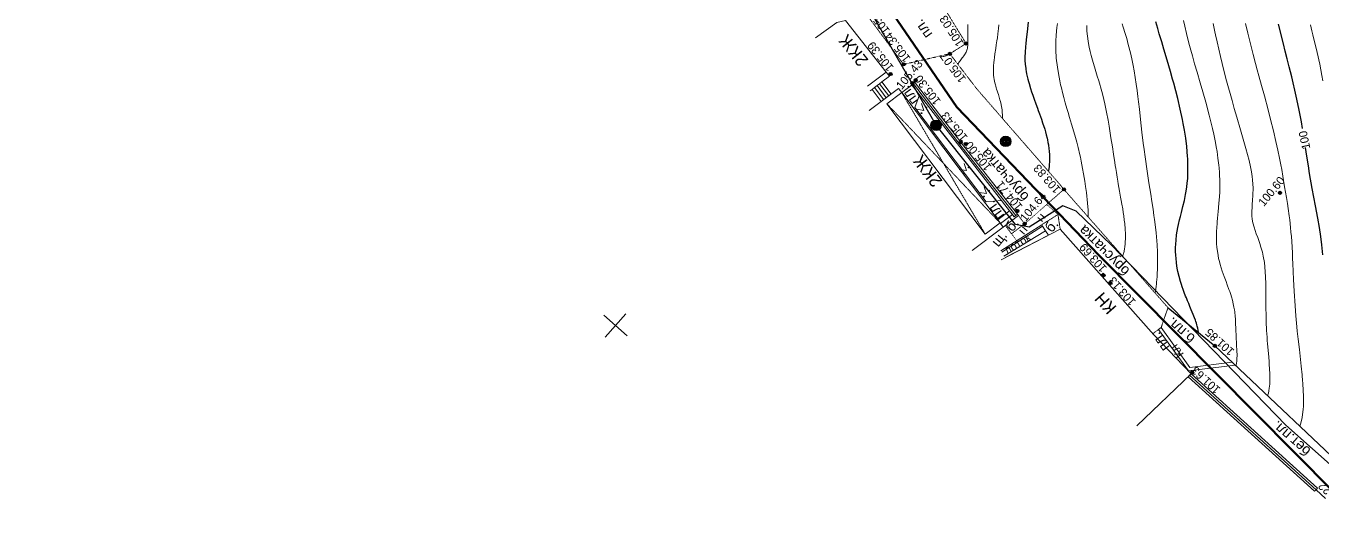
# Model space of a CAD drawing. Header units: millimetres. Extents: x -2893842 to -949497, y -1203244 to 262218.
# Drawn here: x -2587923 to -2463181, y -665563 to -619041 of the extents above; entities that cross this region are included whole.
import ezdxf

# ---------------------------------------------------------------- set-up
doc = ezdxf.new("R2010")
doc.units = ezdxf.units.MM
for name, pattern in [('g5_01_5x1_5', [1.5, 0.75, -0.75]), ('g5_02x1', [1.5, 1, -0.5]), ('g5_366', [0.85, 0.1, -0.75])]:
    doc.linetypes.add(name, pattern=pattern)
doc.layers.get('0').update_dxf_attribs({"lineweight": 5})
for name, color, linetype in [('!!!_ Размеры', 7, 'Continuous'), ('02_сетка', 253, 'Continuous'), ('03_Здания и строения', 253, 'Continuous'), ('05_Элементы зданий', 253, 'Continuous'), ('06_Инженерно-технические сооружения', 253, 'Continuous'), ('10_Границы покрытий и угодий', 253, 'Continuous'), ('13_Растительность', 253, 'Continuous'), ('14_Ограждения', 253, 'Continuous'), ('19_Горизонтали', 253, 'Continuous'), ('31_Водопровод', 253, 'Continuous'), ('44_Крышки колодцев', 253, 'Continuous'), ('61_Отметки высоты поверхности', 253, 'Continuous'), ('65_Границы', 253, 'Continuous')]:
    doc.layers.add(name, color=color, linetype=linetype)
doc.styles.add('LIKE14', font='p131.shx')
doc.styles.add('LIKE17', font='d431.shx')
doc.styles.add('LIKE36', font='pragmai.shx')
doc.styles.add('Line_GUGK', font='')
doc.styles.get('Line_GUGK').set_extended_font_data('Bm431', italic=True)
doc.linetypes.add('g5_122_v', pattern='A,1,-1,1.5,-0.4,["В",Line_GUGK,S=1,R=0,X=0,Y=-0.5],-1.5,1.5,-1,4,-1,4,-1,3', length=20.9)
doc.linetypes.add('g5_474_3a', pattern='A,1.5,-0.5,0.5,-0.2,[28,GUGK_2005.shx,S=0.8,R=0,X=0,Y=0],-0.2,0.5,-0.5', length=3.9)

# ---------------------------------------------------------------- blocks, each defined once
blk = doc.blocks.new('g5_401')
at = {"color": 0, "lineweight": 20}
for points in [[(-0.2, 0), (-0.2, 0.6)], [(0.2, 0), (0.2, 0.6)]]:
    blk.add_lwpolyline(points, dxfattribs=at)
blk = doc.blocks.new('g5_117')
h = blk.add_hatch(color=255)
h.paths.add_polyline_path([(-0.3, 0.35), (0.35, -0.3, 0.177899), (0.46, 0, 0.639215)])
h.paths.add_polyline_path([(-0.35, 0.3, 0.177899), (-0.46, 0, 0.639215), (0.3, -0.35)])
at = {"color": 0}
blk.add_lwpolyline([(0.35, -0.35), (-0.35, 0.35)], dxfattribs=at)
blk.add_circle((0, 0), 0.5, dxfattribs=at)
blk = doc.blocks.new('g5_416')
at = {"linetype": 'Continuous', "lineweight": 20}
blk.add_lwpolyline([(0.36, 0.6), (0, 0), (-0.36, 0.6)], dxfattribs=at)
at = {"linetype": 'Continuous'}
for centre in [(-0.36, 0), (0.36, 0)]:
    blk.add_circle(centre, 0.0375, dxfattribs=at)
blk = doc.blocks.new('g5_330')
blk.add_hatch(color=0).paths.add_polyline_path([(-0.15, 0, 1), (0.15, 0, 1)])
at = {"color": 0}
blk.add_circle((0, 0), 0.15, dxfattribs=at)
blk = doc.blocks.new('Топо_07.04.17')
at = {"layer": '02_сетка', "color": 3, "linetype": 'Continuous'}
for p, q in [((-660699, -464628), (-658477, -462612)), ((-658580, -464731), (-660596, -462510))]:
    blk.add_line(p, q, dxfattribs=at)
at = {"layer": '03_Здания и строения', "color": 7, "linetype": 'Continuous', "lineweight": 20}
for points in [[(-632896, -443460), (-630952, -442314), (-634285, -436930), (-635157, -437034), (-637339, -438274)], [(-633002, -445816), (-629949, -444015), (-629695, -444446), (-631236, -445355), (-623252, -458895), (-621711, -457986), (-621457, -458417), (-624670, -460312)], [(-621999, -461507), (-616032, -459213), (-608218, -470364), (-605087, -474486), (-610844, -478858)]]:
    blk.add_lwpolyline(points, dxfattribs=at)
at = {"layer": '05_Элементы зданий', "color": 7, "linetype": 'Continuous', "lineweight": 20}
for points in [[(-632896, -443460), (-630952, -442314), (-630698, -442744), (-631471, -443200), (-631729, -443352), (-631988, -443505), (-632246, -443657), (-632504, -443810), (-632716, -443934)], [(-631755, -445080), (-632504, -443810)], [(-632246, -443657), (-631497, -444928)], [(-631238, -444776), (-631988, -443505)], [(-631729, -443352), (-630980, -444623)], [(-630721, -444471), (-631471, -443200)], [(-621681, -458036), (-620444, -457307)]]:
    blk.add_lwpolyline(points, dxfattribs=at)
for points in [[(-631236, -445355), (-629695, -444446), (-621711, -457986), (-623252, -458895)], [(-621457, -458417), (-621905, -457656), (-620673, -456930), (-620444, -457307), (-620299, -457544), (-619959, -457333), (-619871, -457482)]]:
    blk.add_lwpolyline(points, close=True, dxfattribs=at)
at = {"layer": '05_Элементы зданий', "color": 7, "linetype": 'g5_02x1', "lineweight": 20}
for points in [[(-623252, -458895), (-629695, -444446)], [(-631236, -445355), (-621711, -457986)]]:
    blk.add_lwpolyline(points, dxfattribs=at)
at = {"layer": '06_Инженерно-технические сооружения', "color": 7, "linetype": 'g5_01_5x1_5', "lineweight": 20}
blk.add_lwpolyline([(-624680, -441252), (-623018, -440440), (-627638, -430584), (-629246, -431135), (-628969, -431869), (-632255, -435679)], dxfattribs=at)
at = {"layer": '06_Инженерно-технические сооружения', "color": 7, "linetype": 'Continuous', "lineweight": 20}
for points in [[(-621957, -460664), (-617745, -458600), (-617678, -458737), (-621874, -460792)], [(-621874, -460792), (-617678, -458737), (-617438, -459226), (-621705, -461205)], [(-621705, -461205), (-617438, -459226), (-617221, -459670), (-621586, -461348)]]:
    blk.add_lwpolyline(points, dxfattribs=at)
for points in [[(-612629, -464069), (-612384, -463897), (-612211, -464142), (-612457, -464314)], [(-601021, -473826), (-600771, -474122), (-605308, -474185), (-607707, -469885), (-607445, -469739), (-605133, -473882), (-601021, -473826)]]:
    blk.add_lwpolyline(points, close=True, dxfattribs=at)
at = {"layer": '10_Границы покрытий и угодий', "color": 7, "linetype": 'g5_01_5x1_5', "lineweight": 20}
for points in [[(-632564, -435985), (-629216, -441765), (-624680, -441252), (-622496, -444883), (-615540, -455000), (-615244, -455465)], [(-617051, -456721), (-615244, -455465), (-606569, -467911), (-607445, -469739)], [(-621235, -458286), (-620734, -459137), (-619370, -458332), (-619871, -457482)], [(-616032, -459213), (-616085, -457805), (-617745, -458600)], [(-607707, -469885), (-608308, -470234)]]:
    blk.add_lwpolyline(points, dxfattribs=at)
at = {"layer": '10_Границы покрытий и угодий', "color": 7, "linetype": 'Continuous', "lineweight": 20}
blk.add_lwpolyline([(-621333, -455848), (-622813, -455810), (-628597, -446001), (-628033, -444859)], dxfattribs=at)
at = {"layer": '10_Границы покрытий и угодий', "color": 7, "linetype": 'g5_366', "lineweight": 20}
for points in [[(-616085, -457805), (-617051, -456721), (-619370, -458332)], [(-620734, -459137), (-620309, -459857)]]:
    blk.add_lwpolyline(points, dxfattribs=at)
at = {"layer": '10_Границы покрытий и угодий', "color": 7, "linetype": 'Continuous', "lineweight": 30}
blk.add_lwpolyline([(-606569, -467911), (-602505, -472063), (-589443, -487572), (-583634, -494181), (-580489, -495899), (-574637, -499688), (-571208, -500951), (-563867, -500954), (-557220, -498986), (-551052, -495772), (-539937, -489117), (-538207, -492089)], dxfattribs=at)
at = {"layer": '14_Ограждения', "color": 7, "linetype": 'g5_474_3a', "lineweight": 20}
for points in [[(-620129, -457438), (-624516, -450358), (-628487, -443733), (-629695, -444446)], [(-594391, -486935), (-605247, -474607)]]:
    blk.add_lwpolyline(points, dxfattribs=at)
at = {"layer": '14_Ограждения', "color": 7, "linetype": 'Continuous', "lineweight": 20}
for points in [[(-620299, -457544), (-620129, -457438), (-619959, -457333), (-624345, -450254), (-628377, -443527), (-628549, -443630), (-628720, -443733)], [(-594241, -486802), (-594392, -486934), (-594541, -487067), (-605407, -474728), (-605247, -474607), (-605087, -474486)]]:
    blk.add_lwpolyline(points, close=True, dxfattribs=at)
blk.add_lwpolyline([(-594392, -486934), (-593572, -487865)], dxfattribs=at)
at = {"layer": '19_Горизонтали', "color": 42, "linetype": 'Continuous', "lineweight": 20}
for points in [[(-613229, -458357), (-613189, -458065), (-613151, -457677), (-613133, -457383), (-613120, -457035), (-613117, -456677), (-613120, -456345), (-613129, -455988), (-613147, -455418), (-613166, -454901), (-613197, -454201), (-613226, -453674), (-613251, -453294), (-613278, -452950), (-613312, -452568), (-613336, -452337), (-613424, -451616), (-613500, -451096), (-613613, -450396), (-613806, -449298), (-613926, -448636), (-614010, -448161), (-614078, -447769), (-614172, -447202), (-614254, -446676), (-614326, -446168), (-614384, -445715), (-614418, -445426), (-614458, -445029), (-614490, -444663), (-614514, -444329), (-614544, -443706), (-614548, -442838), (-614542, -442642), (-614520, -442210), (-614487, -441815), (-614406, -441172), (-614311, -440642), (-614226, -440235), (-614154, -439910), (-614065, -439506)], [(-611284, -440016), (-611324, -440534), (-611333, -440819), (-611307, -441768), (-611278, -442131), (-611233, -442553), (-611181, -442953), (-611072, -443653), (-610996, -444084), (-610827, -444986), (-610738, -445463), (-610559, -446499), (-610504, -446873), (-610400, -447708), (-610321, -448529), (-610265, -449317), (-610233, -449904), (-610182, -451052), (-610150, -451926), (-610122, -452645), (-610090, -453428), (-610077, -453725), (-610063, -454022), (-610043, -454427), (-610019, -454880), (-609997, -455273), (-609983, -455510), (-609938, -456227), (-609899, -456812), (-609878, -457134), (-609856, -457491), (-609831, -457956), (-609816, -458325), (-609806, -458657), (-609800, -459054), (-609800, -459378), (-609815, -459917), (-609845, -460376), (-609876, -460690), (-609897, -460862), (-609941, -461150), (-609972, -461321), (-610039, -461624), (-610089, -461811), (-610156, -462030), (-610211, -462182), (-610235, -462245), (-610274, -462340), (-610315, -462433), (-610342, -462498)], [(-607650, -466359), (-607545, -465990), (-607473, -465711), (-607429, -465527), (-607387, -465345), (-607333, -465092), (-607285, -464855), (-607253, -464682), (-607236, -464585), (-607151, -464060), (-607069, -463435), (-607020, -462973), (-606979, -462480), (-606935, -461765), (-606918, -461378), (-606907, -461020), (-606900, -460633), (-606896, -460063), (-606903, -459342), (-606912, -458927), (-606930, -458309), (-606958, -457586), (-606991, -456859), (-607043, -455769), (-607092, -454621), (-607133, -453241), (-607146, -452515), (-607153, -451897), (-607158, -450846), (-607156, -449599), (-607153, -448594), (-607153, -447896), (-607157, -447371), (-607164, -446781), (-607179, -446194), (-607204, -445518), (-607238, -444892), (-607277, -444350), (-607337, -443697), (-607400, -443123), (-607511, -442301), (-607604, -441712), (-607726, -441028), (-607776, -440770), (-607813, -440583), (-607881, -440257)], [(-620357, -447994), (-620342, -447889), (-620329, -447785), (-620313, -447617), (-620303, -447461), (-620299, -447363), (-620297, -447219), (-620302, -446996), (-620307, -446902), (-620325, -446664), (-620361, -446363), (-620386, -446192), (-620431, -445931), (-620480, -445670), (-620512, -445508), (-620553, -445302), (-620585, -445136), (-620606, -445021), (-620635, -444855), (-620656, -444726), (-620683, -444533), (-620715, -444209), (-620724, -444010), (-620724, -443786), (-620716, -443599), (-620676, -443176), (-620630, -442878), (-620573, -442574), (-620526, -442358), (-620459, -442076), (-620370, -441731), (-620239, -441253), (-620137, -440891), (-620034, -440519), (-619960, -440241), (-619869, -439872), (-619812, -439619), (-619761, -439370), (-619693, -439000)], [(-622626, -438635), (-622658, -438937), (-622690, -439220), (-622729, -439548), (-622813, -440213), (-622813, -440213), (-622827, -440314), (-622835, -440374), (-622851, -440486), (-622863, -440573), (-622883, -440690), (-622905, -440795), (-622940, -440927), (-622963, -440995), (-623002, -441087), (-623045, -441174), (-623110, -441283), (-623165, -441363), (-623218, -441433), (-623353, -441592), (-623475, -441723), (-623540, -441790), (-623699, -441953), (-623784, -442042), (-623844, -442109), (-623919, -442193), (-623966, -442250), (-624031, -442332)], [(-600698, -474209), (-600669, -474133), (-600618, -473970), (-600568, -473758), (-600536, -473572), (-600519, -473458), (-600501, -473309), (-600494, -473245), (-600454, -472750), (-600424, -472225), (-600405, -471906), (-600390, -471668), (-600359, -471238), (-600331, -470866), (-600304, -470514), (-600288, -470286), (-600268, -469991), (-600254, -469721), (-600245, -469483), (-600240, -469017), (-600245, -468829), (-600257, -468581), (-600285, -468249), (-600334, -467875), (-600390, -467553), (-600431, -467344), (-600499, -467027), (-600543, -466835), (-600655, -466369), (-600740, -466024), (-600859, -465537), (-600925, -465258), (-600982, -465003), (-601052, -464662), (-601112, -464329), (-601156, -464047), (-601194, -463743), (-601220, -463459), (-601239, -463035), (-601239, -462691), (-601223, -462297), (-601190, -461884), (-601148, -461519), (-601106, -461212), (-601026, -460720), (-600978, -460457), (-600930, -460209), (-600870, -459909), (-600794, -459543), (-600739, -459282), (-600566, -458452), (-600455, -457872), (-600371, -457373), (-600317, -456995), (-600276, -456654), (-600230, -456166), (-600209, -455897), (-600189, -455544), (-600171, -455068), (-600166, -454830), (-600167, -454134), (-600185, -453511), (-600209, -453054), (-600237, -452627), (-600278, -452128), (-600310, -451794), (-600367, -451261), (-600540, -449929), (-600735, -448664), (-600906, -447638), (-601060, -446743), (-601240, -445701), (-601382, -444854), (-601507, -444088), (-601598, -443510), (-601701, -442815), (-601828, -441880), (-601918, -441142), (-601976, -440597)], [(-599161, -441212), (-599093, -442032), (-599065, -442333), (-598996, -443022), (-598834, -444438), (-598834, -444438), (-598650, -445835), (-598504, -446842), (-598201, -448786), (-598072, -449566), (-597927, -450430), (-597714, -451677), (-597397, -453525), (-597397, -453525), (-597221, -454693), (-597150, -455316), (-597111, -455822), (-597093, -456273), (-597091, -456609), (-597132, -457398), (-597220, -458038), (-597330, -458614), (-597382, -458879), (-597454, -459267), (-597500, -459563), (-597546, -460019), (-597555, -460360), (-597532, -460727), (-597473, -461131), (-597325, -461801), (-597231, -462176), (-597090, -462777), (-597023, -463131), (-596948, -463637), (-596907, -464025), (-596871, -464645), (-596866, -465046), (-596876, -465523), (-596901, -466003), (-596956, -466686), (-597000, -467131), (-597085, -467902), (-597135, -468342), (-597210, -469031), (-597274, -469672), (-597328, -470285), (-597390, -471161), (-597424, -471808), (-597437, -472129), (-597448, -472446), (-597463, -473070), (-597479, -473737), (-597490, -474144), (-597501, -474436), (-597552, -475297), (-597582, -475629), (-597679, -476332), (-597761, -476721), (-597826, -476959), (-597897, -477173), (-597966, -477344), (-597998, -477414)], [(-595251, -480676), (-595110, -480393), (-594919, -479864), (-594739, -479095), (-594692, -478817), (-594657, -478576), (-594622, -478301), (-594577, -477860), (-594532, -477266), (-594501, -476647), (-594487, -476258), (-594478, -475929), (-594476, -475802), (-594465, -474963), (-594466, -473337), (-594467, -472320), (-594461, -471555), (-594455, -471134), (-594431, -470061), (-594377, -468624), (-594355, -468165), (-594330, -467688), (-594261, -466564), (-594158, -465052), (-594124, -464555), (-594090, -464040), (-594054, -463446), (-594006, -462448), (-593992, -462025), (-593982, -461564), (-593978, -460836), (-593982, -460433), (-594002, -459708), (-594023, -459250), (-594059, -458662), (-594121, -457618), (-594167, -456557), (-594204, -455932), (-594235, -455477), (-594289, -454804), (-594361, -454032), (-594450, -453197), (-594578, -452120), (-594721, -451032), (-594855, -450073), (-595059, -448694), (-595216, -447661), (-595360, -446721), (-595450, -446123), (-595542, -445512), (-595676, -444604), (-595841, -443419), (-595961, -442496), (-596071, -441579)], [(-589307, -447875), (-589340, -447359), (-589425, -446270), (-589541, -445107), (-589753, -443366), (-589804, -442983), (-589885, -442380)]]:
    blk.add_lwpolyline(points, dxfattribs=at)
at = {"layer": '19_Горизонтали', "color": 42, "linetype": 'Continuous', "lineweight": 30}
for points in [[(-591752, -452228), (-591791, -451567), (-591837, -450934), (-591893, -450262), (-592010, -449079), (-592239, -447159), (-592366, -446191), (-592473, -445409), (-592582, -444624), (-592679, -443924), (-592943, -441993)], [(-616846, -439070), (-617042, -439996), (-617042, -439996), (-617218, -440728), (-617309, -441112), (-617365, -441365), (-617392, -441496), (-617456, -441826), (-617480, -441968), (-617531, -442324), (-617554, -442536), (-617569, -442725), (-617584, -443065), (-617586, -443302), (-617583, -443445), (-617580, -443565), (-617569, -443769), (-617553, -443997), (-617493, -444541), (-617460, -444765), (-617428, -444970), (-617342, -445440), (-617274, -445774), (-617203, -446097), (-617110, -446496), (-616993, -446980), (-616884, -447422), (-616833, -447629), (-616752, -447965), (-616686, -448240), (-616626, -448503), (-616550, -448850), (-616427, -449479), (-616381, -449748), (-616337, -450045), (-616293, -450393), (-616279, -450533), (-616256, -450813), (-616243, -451027), (-616233, -451408), (-616235, -451630), (-616254, -452030), (-616272, -452240), (-616299, -452471), (-616338, -452725), (-616360, -452844), (-616418, -453116), (-616418, -453116), (-616474, -453337), (-616512, -453474), (-616536, -453552)], [(-603915, -470622), (-603930, -470381), (-603951, -470180), (-603977, -470002), (-603999, -469870), (-604029, -469707), (-604068, -469518), (-604094, -469403), (-604147, -469178), (-604236, -468830), (-604302, -468589), (-604368, -468355), (-604458, -468040), (-604542, -467749), (-604621, -467476), (-604709, -467168), (-604761, -466983), (-604856, -466623), (-604929, -466330), (-604990, -466061), (-605039, -465824), (-605094, -465530), (-605169, -465054), (-605226, -464563), (-605240, -464396), (-605263, -464047), (-605274, -463666), (-605272, -463294), (-605258, -462960), (-605231, -462605), (-605186, -462220), (-605138, -461904), (-605066, -461523), (-604956, -461046), (-604757, -460349), (-604670, -460079), (-604515, -459633), (-604403, -459325), (-604260, -458944), (-604045, -458376), (-603845, -457829), (-603658, -457269), (-603564, -456953), (-603454, -456540), (-603375, -456194), (-603289, -455761), (-603226, -455389), (-603161, -454913), (-603125, -454594), (-603065, -453853), (-603054, -453663), (-603028, -452702), (-603037, -451871), (-603069, -451101), (-603110, -450459), (-603141, -450074), (-603240, -449061), (-603370, -447991), (-603588, -446483), (-603651, -446084), (-603771, -445352), (-603965, -444229), (-604158, -443144), (-604292, -442404), (-604432, -441628), (-604528, -441088), (-604642, -440441)], [(-591182, -464528), (-591173, -463580), (-591189, -462750), (-591229, -461882), (-591286, -460980), (-591374, -459779), (-591499, -458080), (-591582, -456591), (-591612, -455875), (-591645, -454927), (-591675, -454067)]]:
    blk.add_lwpolyline(points, dxfattribs=at)
at = {"layer": '31_Водопровод', "color": 4, "linetype": 'g5_122_v', "lineweight": 30}
blk.add_lwpolyline([(-583089, -495462), (-596585, -480441), (-611321, -461284), (-614321, -457688), (-615539, -457037), (-618959, -458696), (-620250, -458304), (-626774, -447943), (-632051, -435797), (-639251, -388150), (-644508, -352537), (-647177, -334439), (-652475, -316363), (-657265, -306315), (-681471, -222945), (-685928, -215489)], dxfattribs=at)
at = {"layer": '65_Границы', "color": 1, "linetype": 'Continuous', "lineweight": 50}
blk.add_polyline3d([(-589422, -491540, -67200), (-612619, -462131, -67200), (-624589, -446444, -67200), (-633066, -430388, -67200), (-641609, -408893, -67200), (-641723, -396649, -67200), (-642312, -376829, -67200), (-648199, -353938, -67200), (-652094, -324788, -67200), (-654274, -313356, -67200), (-666228, -287634, -67200), (-666228, -287634, 0), (-678823, -259347, 0), (-689809, -226507, 0), (-575367, -204630, 0), (-573464, -168037, 0), (-544539, -166847, 0)], dxfattribs=at)
at = {"layer": '13_Растительность', "color": 7, "linetype": 'Continuous', "lineweight": 20, "xscale": 999.9999999999995, "yscale": 999.9999999999995, "zscale": 999.9999999999995, "rotation": 43.98139083737546}
for name, p in [('g5_416', (-627767, -446386, -67200)), ('g5_416', (-624358, -452591, -67200)), ('g5_416', (-622697, -455024, -67200)), ('g5_401', (-617480, -458152, -67200)), ('g5_401', (-619338, -459170, -67200))]:
    blk.add_blockref(name, p, dxfattribs=at)
at = {"layer": '44_Крышки колодцев', "color": 7, "linetype": 'Continuous', "lineweight": 20, "xscale": 999.9999999999995, "yscale": 999.9999999999995, "zscale": 999.9999999999995, "rotation": 43.98139083737546}
for p in [(-626774, -447943, -67200), (-620289, -450239, -67200)]:
    blk.add_blockref('g5_117', p, dxfattribs=at)
at = {"layer": '61_Отметки высоты поверхности', "color": 7, "linetype": 'Continuous', "lineweight": 20, "xscale": 999.9999999999995, "yscale": 999.9999999999995, "zscale": 999.9999999999995, "rotation": 43.98139083737546}
for p in [(-623018, -440440, -67200), (-629216, -441765, -67200), (-624680, -441252, -67200), (-630577, -442551, -67200), (-628585, -443652, -67200), (-628223, -443402, -67200), (-624596, -449835, -67200), (-624123, -450052, -67200), (-615244, -455465, -67200), (-619929, -457024, -67200), (-619370, -458332, -67200), (-594609, -458133, 33300), (-612410, -464118, -67200), (-611811, -464928, -67200), (-602505, -472063, -67200), (-604958, -474363, -67200)]:
    blk.add_blockref('g5_330', p, dxfattribs=at)
at = {"layer": '03_Здания и строения', "color": 7, "linetype": 'Continuous', "lineweight": 15, "style": 'LIKE14'}
for s, rotation, p in [('2КЖ', 122.15452, (-632471, -440978, 19420)), ('2КЖ', 120.79722, (-626709, -453352, 19420)), ('КН', 124.91803, (-611419, -467329, 19420))]:
    blk.add_text(s, height=1200, rotation=rotation, dxfattribs=at).set_placement(p)
at = {"layer": '06_Инженерно-технические сооружения', "color": 7, "linetype": 'Continuous', "lineweight": 15, "style": 'LIKE36'}
for s, rotation, p in [('лоток', 25.09333, (-621368, -461116, -67200)), ('Кл', 119.3889, (-605534, -472510, -67200))]:
    blk.add_text(s, height=800, rotation=rotation, dxfattribs=at).set_placement(p)
at = {"layer": '10_Границы покрытий и угодий', "color": 7, "linetype": 'Continuous', "lineweight": 15, "style": 'LIKE36'}
for s, rotation, p in [('пл. бет.', 119.14996, (-626089, -439173, -67200)), ('пл.', 119.14996, (-628120, -445386, -67200)), ('брусчатка', 124.21672, (-618585, -455756, -67200)), ('пл.', 119.14996, (-621176, -457308, -67200)), ('б.', 43.98139, (-620648, -459034, -67200)), ('б.', 43.98139, (-616887, -459536, -67200)), ('брусчатка', 128.53338, (-609751, -463908, -67200)), ('щ.', 43.98139, (-622163, -460320, -67200)), ('б.пл.', 132.30996, (-604196, -471016, -67200)), ('пл.', 118.68782, (-606796, -471699, -67200)), ('бет.пл.', 132.30996, (-594369, -483067, -67200))]:
    blk.add_text(s, height=1000, rotation=rotation, dxfattribs=at).set_placement(p)
at = {"layer": '19_Горизонтали', "color": 42, "linetype": 'Continuous', "lineweight": 15, "style": 'LIKE36'}
blk.add_text('100', height=800, rotation=95.21057, dxfattribs=at).set_placement((-591228, -454209, -33200))
at = {"layer": '61_Отметки высоты поверхности', "color": 7, "linetype": 'Continuous', "lineweight": 15, "style": 'LIKE17'}
for s, rotation, p in [('105.66', 120.7014, (-630113, -438373, 19420)), ('105.03', 116.05561, (-623190, -440384, 19420)), ('105.34', 120.7014, (-628435, -441277, 19420)), ('105.39', 121.80671, (-630143, -441945, 19420)), ('105.43', 43.98139, (-629675, -444219, 19420)), ('105.07', 120.32674, (-623361, -443827, 19420)), ('105.30', 121.14796, (-626008, -445676, 19420)), ('105.43', 122.74522, (-623823, -449439, 19420)), ('105.00', 122.74522, (-621856, -452511, 19420)), ('103.83', 124.87513, (-615488, -455391, 19420)), ('104.71', 122.74522, (-619323, -456652, 19420)), ('104.64', 43.98139, (-619262, -458201, 19420)), ('100.60', 43.98139, (-596315, -459323, 119920)), ('103.69', 125.30079, (-611933, -463436, 19420)), ('103.13', 124.98139, (-609526, -466964, 19420)), ('101.85', 131.20463, (-600626, -472728, 19420)), ('101.63', 131.20463, (-602371, -476230, 19420)), ('99.22', 131.20463, (-591876, -488198, 19420))]:
    blk.add_text(s, height=800, rotation=rotation, dxfattribs=at).set_placement(p)

msp = doc.modelspace()

# ---------------------------------------------------------------- linework, layer by layer
at = {"layer": '65_Границы', "color": 1, "linetype": 'Continuous', "lineweight": 50}
msp.add_polyline3d([(-2458304.51419, -667717.55085, -67199.99998), (-2484668.48047, -641111.02755, -67199.99998), (-2498330.33922, -626873.33056, -67199.99998), (-2508562.9244, -611874.9873, -67199.99998), (-2519474.12472, -591479.0537, -67199.99998), (-2520968.07717, -579326.00445, -67199.99998), (-2523786.35803, -559698.93658, -67199.99998), (-2532216.09867, -537617.0736, -67199.99998), (-2539371.46715, -509091.70416, -67199.99998), (-2542826.11792, -497978.2039, -67199.99998), (-2557603.34832, -473767.5211, -67199.99998), (-2557603.34832, -473767.5211, 0), (-2573305.93634, -447080.91155, 0), (-2587923.49789, -415687.84712, 0), (-2476676.22235, -381052.48681, 0), (-2478910.24838, -344478.21132, 0), (-2450303.50531, -340035.60497, 0)], dxfattribs=at)

# ---------------------------------------------------------------- block references
at = {"layer": '!!!_ Размеры', "color": 1, "lineweight": 0, "rotation": 6.471407436947433}
msp.add_blockref('Топо_07.04.17', (-1928038.79367, -112877.83782), dxfattribs=at)

doc.saveas('drawing.dxf')
